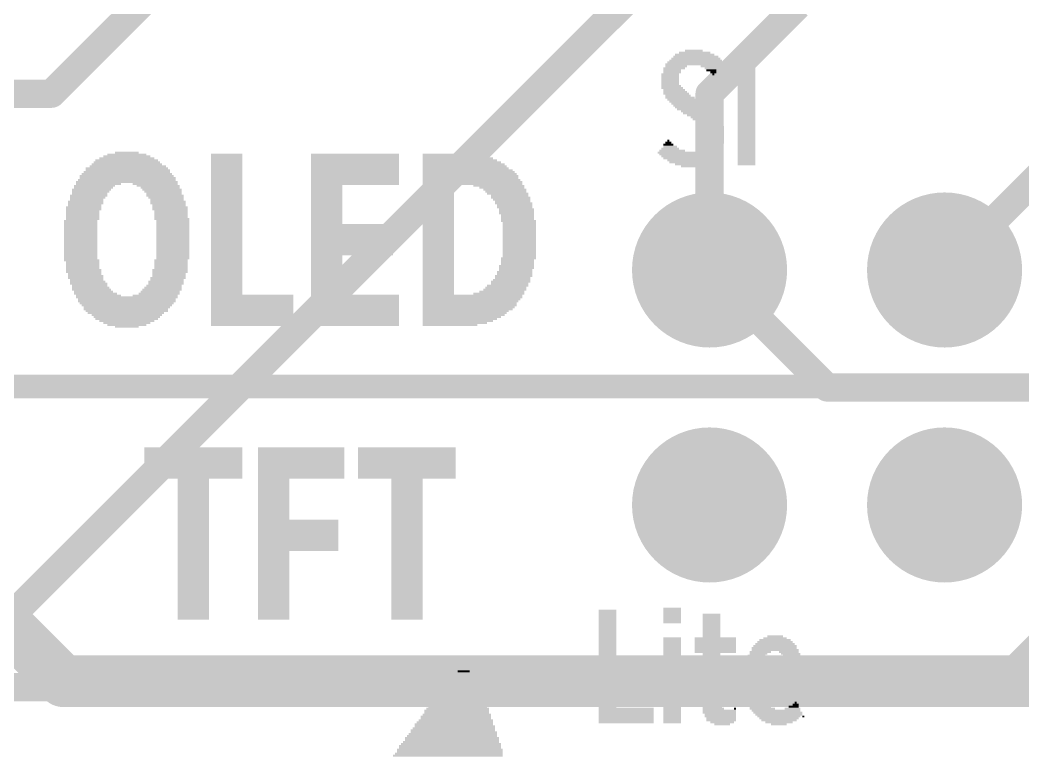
# Model space of a CAD drawing. Extents: x -7.8 to 70, y -5.3 to 37.7.
# Drawn here: x 29.38 to 40.22, y 8.73 to 16.67 of the extents above; entities that cross this region are included whole.
import ezdxf

# ---------------------------------------------------------------- set-up
doc = ezdxf.new("R2010")
doc.units = 0
for name, color, linetype in [('1', 12, 'CONTINUOUS'), ('16', 132, 'CONTINUOUS'), ('17', 110, 'CONTINUOUS'), ('21', 40, 'CONTINUOUS')]:
    doc.layers.add(name, color=color, linetype=linetype)

# ---------------------------------------------------------------- blocks, each defined once
blk = doc.blocks.new('ROUNDP')
at = {"const_width": 0.5}
blk.add_lwpolyline([(0, -0.25, 1), (0, 0.25, 1), (0, -0.25)], format="xyb", dxfattribs=at)
blk = doc.blocks.new('RECT')
blk.add_solid([(-0.5, -0.5), (0.5, -0.5), (-0.5, 0.5), (0.5, 0.5)])

msp = doc.modelspace()

# ---------------------------------------------------------------- linework, layer by layer
at = {"layer": '1', "const_width": 0.3048}
for points in [[(29.1465, 10.0965), (37.592, 18.542)], [(36.83, 15.875), (37.7825, 16.8275)], [(36.83, 13.97), (36.83, 15.875)], [(39.37, 13.97), (41.275, 15.875)], [(38.1, 12.7), (36.83, 13.97)], [(48.26, 12.7), (38.1, 12.7)], [(39.9415, 9.4615), (41.91, 11.43)], [(9.5885, 9.4615), (39.9415, 9.4615)]]:
    msp.add_lwpolyline(points, dxfattribs=at)
at = {"layer": '1', "const_width": 0.1524}
for points in [[(36.9062, 15.875, 1), (36.7538, 15.875)], [(36.7761, 15.9289, 1), (36.8839, 15.8211)], [(36.8839, 14.0239, 1), (36.7761, 13.9161)], [(39.3161, 14.0239, 1), (39.4239, 13.9161)], [(36.7538, 13.97, 1), (36.9062, 13.97)], [(38.1, 12.7762, 1), (38.1, 12.6238)], [(38.0461, 12.6461, 1), (38.1539, 12.7539)], [(39.8876, 9.5154, 1), (39.9954, 9.4076)], [(39.9415, 9.3853, 1), (39.9415, 9.5377)]]:
    msp.add_lwpolyline(points, format="xyb", dxfattribs=at)
at = {"layer": '16'}
for points, const_width in [([(29.718, 15.875), (35.052, 21.209)], 0.3048), ([(22.86, 15.875), (29.718, 15.875)], 0.3048), ([(27.94, 11.43), (29.845, 9.525)], 0.5588), ([(29.845, 9.525), (41.91, 9.525)], 0.5588)]:
    msp.add_lwpolyline(points, dxfattribs=dict(at, const_width=const_width))
for points, const_width in [([(29.6641, 15.9289, 1), (29.7719, 15.8211)], 0.1524), ([(29.718, 15.7988, 1), (29.718, 15.9512)], 0.1524), ([(29.845, 9.6647, 1), (29.845, 9.3853)], 0.2794), ([(29.7462, 9.4262, 1), (29.9438, 9.6238)], 0.2794)]:
    msp.add_lwpolyline(points, format="xyb", dxfattribs=dict(at, const_width=const_width))

# ---------------------------------------------------------------- block references
at = {"layer": '17', "xscale": 1.6764, "yscale": 1.6764, "rotation": 90}
for p in [(36.83, 13.97), (36.83, 13.97), (39.37, 13.97), (39.37, 13.97), (36.83, 11.43), (36.83, 11.43), (39.37, 11.43), (39.37, 11.43)]:
    msp.add_blockref('ROUNDP', p, dxfattribs=at)
at = {"layer": '21', "yscale": 0.0212}
for p, xscale in [((36.6804, 16.2553), 0.5292), ((36.6804, 16.2765), 0.4868), ((36.6698, 16.2977), 0.4233), ((36.6698, 16.3188), 0.3387), ((36.6592, 16.34), 0.1905), ((37.2307, 16.3188), 0.1905), ((37.2307, 16.2977), 0.1905), ((37.2307, 16.2765), 0.1905), ((37.2307, 16.2553), 0.1905), ((36.4475, 16.1495), 0.2328), ((36.6592, 16.1919), 0.6138), ((36.4687, 16.1707), 0.2328), ((36.6804, 16.213), 0.6138), ((36.6804, 16.2342), 0.5715), ((36.8391, 16.1707), 0.2117), ((36.8497, 16.1495), 0.1482), ((37.2307, 16.2342), 0.1905), ((37.2307, 16.213), 0.1905), ((37.2307, 16.1919), 0.1905), ((37.2307, 16.1707), 0.1905), ((37.2307, 16.1495), 0.1905), ((36.4052, 16.086), 0.1905), ((36.4052, 16.0649), 0.1905), ((36.4052, 16.0437), 0.1905), ((36.4264, 16.1284), 0.1905), ((36.4264, 16.1072), 0.1905), ((36.8497, 16.1284), 0.1058), ((36.8709, 16.1072), 0.0635), ((36.8709, 16.086), 0.0212), ((37.2307, 16.1284), 0.1905), ((37.2307, 16.1072), 0.1905), ((37.2307, 16.086), 0.1905), ((37.2307, 16.0649), 0.1905), ((37.2307, 16.0437), 0.1905), ((36.4052, 16.0225), 0.1905), ((36.4052, 16.0014), 0.1905), ((36.4052, 15.9802), 0.1905), ((36.4158, 15.959), 0.2117), ((36.4264, 15.9379), 0.2328), ((37.2307, 16.0225), 0.1905), ((37.2307, 16.0014), 0.1905), ((37.2307, 15.9802), 0.1905), ((37.2307, 15.959), 0.1905), ((37.2307, 15.9379), 0.1905), ((36.4475, 15.9167), 0.2328), ((36.4581, 15.8955), 0.254), ((36.4687, 15.8744), 0.2752), ((36.4899, 15.8532), 0.2752), ((36.511, 15.832), 0.3175), ((37.2307, 15.9167), 0.1905), ((37.2307, 15.8955), 0.1905), ((37.2307, 15.8744), 0.1905), ((37.2307, 15.8532), 0.1905), ((37.2307, 15.832), 0.1905), ((36.5428, 15.8109), 0.3387), ((36.564, 15.7897), 0.3387), ((36.5957, 15.7685), 0.3598), ((36.6169, 15.7474), 0.3598), ((36.6486, 15.7262), 0.381), ((37.2307, 15.8109), 0.1905), ((37.2307, 15.7897), 0.1905), ((37.2307, 15.7685), 0.1905), ((37.2307, 15.7474), 0.1905), ((37.2307, 15.7262), 0.1905), ((36.6698, 15.705), 0.381), ((36.7015, 15.6839), 0.3598), ((36.7227, 15.6627), 0.3598), ((36.7544, 15.6415), 0.3387), ((36.7756, 15.6204), 0.2963), ((36.7968, 15.5992), 0.2963), ((37.2307, 15.705), 0.1905), ((37.2307, 15.6839), 0.1905), ((37.2307, 15.6627), 0.1905), ((37.2307, 15.6415), 0.1905), ((37.2307, 15.6204), 0.1905), ((37.2307, 15.5992), 0.1905), ((36.8285, 15.578), 0.2752), ((36.8391, 15.5569), 0.254), ((36.8497, 15.5357), 0.2328), ((36.8709, 15.5145), 0.2328), ((36.8814, 15.4934), 0.2117), ((37.2307, 15.578), 0.1905), ((37.2307, 15.5569), 0.1905), ((37.2307, 15.5357), 0.1905), ((37.2307, 15.5145), 0.1905), ((37.2307, 15.4934), 0.1905), ((36.8814, 15.4722), 0.2117), ((36.892, 15.451), 0.1905), ((36.892, 15.4299), 0.1905), ((36.892, 15.4087), 0.1905), ((36.892, 15.3876), 0.1905), ((37.2307, 15.4722), 0.1905), ((37.2307, 15.451), 0.1905), ((37.2307, 15.4299), 0.1905), ((37.2307, 15.4087), 0.1905), ((37.2307, 15.3876), 0.1905), ((36.4052, 15.2817), 0.1905), ((36.384, 15.3241), 0.1058), ((36.4052, 15.3029), 0.1482), ((36.384, 15.3452), 0.0635), ((36.384, 15.3664), 0.0212), ((36.8497, 15.2817), 0.2328), ((36.8603, 15.3029), 0.2117), ((36.8814, 15.3452), 0.2117), ((36.8709, 15.3241), 0.1905), ((36.892, 15.3664), 0.1905), ((37.2307, 15.3664), 0.1905), ((37.2307, 15.3452), 0.1905), ((37.2307, 15.3241), 0.1905), ((37.2307, 15.3029), 0.1905), ((37.2307, 15.2817), 0.1905), ((30.5317, 15.1759), 0.5926), ((30.5317, 15.1971), 0.508), ((30.5317, 15.2182), 0.4233), ((30.5317, 15.2394), 0.254), ((31.6112, 15.2182), 0.3387), ((31.6112, 15.1971), 0.3387), ((31.6112, 15.1759), 0.3387), ((32.9975, 15.2182), 0.9525), ((32.9975, 15.1971), 0.9525), ((32.9975, 15.1759), 0.9525), ((34.1087, 15.1759), 0.762), ((34.0241, 15.2182), 0.5926), ((34.077, 15.1971), 0.6985), ((36.6063, 15.2394), 0.6773), ((36.4264, 15.2606), 0.2752), ((36.6063, 15.2182), 0.635), ((36.6063, 15.1971), 0.5926), ((36.6063, 15.1759), 0.5503), ((36.8179, 15.2606), 0.254), ((37.2307, 15.2606), 0.1905), ((37.2307, 15.2394), 0.1905), ((37.2307, 15.2182), 0.1905), ((37.2307, 15.1971), 0.1905), ((37.2307, 15.1759), 0.1905), ((30.5317, 15.0701), 0.889), ((30.5423, 15.0912), 0.8255), ((30.5317, 15.1124), 0.762), ((30.5317, 15.1336), 0.7196), ((30.5317, 15.1547), 0.6773), ((31.6112, 15.1547), 0.3387), ((31.6112, 15.1336), 0.3387), ((31.6112, 15.1124), 0.3387), ((31.6112, 15.0912), 0.3387), ((31.6112, 15.0701), 0.3387), ((32.9975, 15.1547), 0.9525), ((32.9975, 15.1336), 0.9525), ((32.9975, 15.1124), 0.9525), ((32.9975, 15.0912), 0.9525), ((32.9975, 15.0701), 0.9525), ((34.1722, 15.1124), 0.889), ((34.1299, 15.1547), 0.8043), ((34.1511, 15.1336), 0.8466), ((34.1828, 15.0912), 0.9101), ((34.1934, 15.0701), 0.9313), ((36.6169, 15.1547), 0.4868), ((36.6063, 15.1336), 0.4233), ((36.6169, 15.1124), 0.3175), ((36.6275, 15.0912), 0.2117), ((37.2307, 15.1547), 0.1905), ((37.2307, 15.1336), 0.1905), ((37.2307, 15.1124), 0.1905), ((30.5317, 14.9854), 1.016), ((30.5423, 14.9642), 1.0371), ((30.5317, 15.0066), 0.9736), ((30.5317, 15.0277), 0.9313), ((30.5423, 15.0489), 0.9101), ((31.6112, 15.0489), 0.3387), ((31.6112, 15.0277), 0.3387), ((31.6112, 15.0066), 0.3387), ((31.6112, 14.9854), 0.3387), ((31.6112, 14.9642), 0.3387), ((32.9975, 15.0489), 0.9525), ((32.9975, 15.0277), 0.9525), ((32.9975, 15.0066), 0.9525), ((32.9975, 14.9854), 0.9525), ((32.9975, 14.9642), 0.9525), ((34.2145, 15.0489), 0.9736), ((34.2251, 15.0277), 0.9948), ((34.2357, 15.0066), 1.016), ((34.2463, 14.9854), 1.0371), ((34.2463, 14.9642), 1.0371), ((30.1825, 14.8796), 0.4445), ((30.1719, 14.8584), 0.4233), ((30.5317, 14.9219), 1.1006), ((30.2248, 14.9007), 0.4868), ((30.5317, 14.9431), 1.0583), ((30.8386, 14.9007), 0.4868), ((30.8703, 14.8796), 0.4657), ((30.8915, 14.8584), 0.4233), ((31.6112, 14.9431), 0.3387), ((31.6112, 14.9219), 0.3387), ((31.6112, 14.9007), 0.3387), ((31.6112, 14.8796), 0.3387), ((31.6112, 14.8584), 0.3387), ((32.9975, 14.9431), 0.9525), ((32.9975, 14.9219), 0.9525), ((32.9975, 14.9007), 0.9525), ((32.6906, 14.8796), 0.3387), ((32.6906, 14.8584), 0.3387), ((34.2569, 14.9431), 1.0583), ((34.2675, 14.9219), 1.0795), ((34.2675, 14.9007), 1.0795), ((33.8971, 14.8796), 0.3387), ((33.8971, 14.8584), 0.3387), ((34.5532, 14.8796), 0.5503), ((34.5849, 14.8584), 0.4868), ((30.119, 14.7737), 0.4022), ((30.1084, 14.7526), 0.381), ((30.0978, 14.7314), 0.3598), ((30.1401, 14.8161), 0.4022), ((30.1295, 14.7949), 0.381), ((30.1507, 14.8372), 0.4233), ((30.9127, 14.8372), 0.4233), ((30.9233, 14.8161), 0.4022), ((30.9338, 14.7949), 0.381), ((30.9444, 14.7737), 0.4022), ((30.955, 14.7526), 0.381), ((30.9656, 14.7314), 0.3598), ((31.6112, 14.8372), 0.3387), ((31.6112, 14.8161), 0.3387), ((31.6112, 14.7949), 0.3387), ((31.6112, 14.7737), 0.3387), ((31.6112, 14.7526), 0.3387), ((31.6112, 14.7314), 0.3387), ((32.6906, 14.8372), 0.3387), ((32.6906, 14.8161), 0.3387), ((32.6906, 14.7949), 0.3387), ((32.6906, 14.7737), 0.3387), ((32.6906, 14.7526), 0.3387), ((32.6906, 14.7314), 0.3387), ((33.8971, 14.8372), 0.3387), ((33.8971, 14.8161), 0.3387), ((33.8971, 14.7949), 0.3387), ((33.8971, 14.7737), 0.3387), ((33.8971, 14.7526), 0.3387), ((33.8971, 14.7314), 0.3387), ((34.6167, 14.8372), 0.4657), ((34.6273, 14.8161), 0.4445), ((34.6484, 14.7949), 0.4445), ((34.6696, 14.7737), 0.4022), ((34.6802, 14.7526), 0.4233), ((34.6908, 14.7314), 0.4022), ((30.066, 14.6467), 0.381), ((30.066, 14.6256), 0.381), ((30.0872, 14.7102), 0.381), ((30.0872, 14.6891), 0.381), ((30.0766, 14.6679), 0.3598), ((30.9762, 14.7102), 0.381), ((30.9762, 14.6891), 0.381), ((30.9973, 14.6467), 0.381), ((30.9973, 14.6256), 0.381), ((30.9868, 14.6679), 0.3598), ((31.6112, 14.7102), 0.3387), ((31.6112, 14.6891), 0.3387), ((31.6112, 14.6679), 0.3387), ((31.6112, 14.6467), 0.3387), ((31.6112, 14.6256), 0.3387), ((32.6906, 14.7102), 0.3387), ((32.6906, 14.6891), 0.3387), ((32.6906, 14.6679), 0.3387), ((32.6906, 14.6467), 0.3387), ((32.6906, 14.6256), 0.3387), ((33.8971, 14.7102), 0.3387), ((33.8971, 14.6891), 0.3387), ((33.8971, 14.6679), 0.3387), ((33.8971, 14.6467), 0.3387), ((33.8971, 14.6256), 0.3387), ((34.7119, 14.6891), 0.4022), ((34.7014, 14.7102), 0.381), ((34.7225, 14.6679), 0.381), ((34.7225, 14.6467), 0.381), ((34.7437, 14.6256), 0.381), ((30.0555, 14.6044), 0.3598), ((30.0555, 14.5833), 0.3598), ((30.0555, 14.5621), 0.3598), ((30.0555, 14.5409), 0.3598), ((30.0555, 14.5198), 0.3598), ((31.0079, 14.6044), 0.3598), ((31.0079, 14.5833), 0.3598), ((31.0079, 14.5621), 0.3598), ((31.0079, 14.5409), 0.3598), ((31.0185, 14.5198), 0.381), ((31.6112, 14.6044), 0.3387), ((31.6112, 14.5833), 0.3387), ((31.6112, 14.5621), 0.3387), ((31.6112, 14.5409), 0.3387), ((31.6112, 14.5198), 0.3387), ((32.6906, 14.6044), 0.3387), ((32.6906, 14.5833), 0.3387), ((32.6906, 14.5621), 0.3387), ((32.6906, 14.5409), 0.3387), ((32.6906, 14.5198), 0.3387), ((33.8971, 14.6044), 0.3387), ((33.8971, 14.5833), 0.3387), ((33.8971, 14.5621), 0.3387), ((33.8971, 14.5409), 0.3387), ((33.8971, 14.5198), 0.3387), ((34.7437, 14.6044), 0.381), ((34.7437, 14.5833), 0.381), ((34.7543, 14.5621), 0.3598), ((34.7543, 14.5409), 0.3598), ((34.7543, 14.5198), 0.3598), ((30.0343, 14.4986), 0.3598), ((30.0343, 14.4774), 0.3598), ((30.0343, 14.4563), 0.3598), ((30.0343, 14.4351), 0.3598), ((30.0343, 14.4139), 0.3598), ((31.0291, 14.4986), 0.3598), ((31.0291, 14.4774), 0.3598), ((31.0291, 14.4563), 0.3598), ((31.0291, 14.4351), 0.3598), ((31.0291, 14.4139), 0.3598), ((31.6112, 14.4986), 0.3387), ((31.6112, 14.4774), 0.3387), ((31.6112, 14.4563), 0.3387), ((31.6112, 14.4351), 0.3387), ((31.6112, 14.4139), 0.3387), ((32.6906, 14.4986), 0.3387), ((32.6906, 14.4774), 0.3387), ((32.9658, 14.4563), 0.889), ((32.9658, 14.4351), 0.889), ((32.9658, 14.4139), 0.889), ((33.8971, 14.4986), 0.3387), ((33.8971, 14.4774), 0.3387), ((33.8971, 14.4563), 0.3387), ((33.8971, 14.4351), 0.3387), ((33.8971, 14.4139), 0.3387), ((34.7649, 14.4986), 0.381), ((34.7754, 14.4774), 0.3598), ((34.7754, 14.4563), 0.3598), ((34.7754, 14.4351), 0.3598), ((34.7754, 14.4139), 0.3598), ((30.0343, 14.3928), 0.3598), ((30.0343, 14.3716), 0.3598), ((30.0343, 14.3504), 0.3598), ((30.0343, 14.3293), 0.3598), ((30.0343, 14.3081), 0.3598), ((31.0291, 14.3928), 0.3598), ((31.0291, 14.3716), 0.3598), ((31.0291, 14.3504), 0.3598), ((31.0291, 14.3293), 0.3598), ((31.0291, 14.3081), 0.3598), ((31.6112, 14.3928), 0.3387), ((31.6112, 14.3716), 0.3387), ((31.6112, 14.3504), 0.3387), ((31.6112, 14.3293), 0.3387), ((31.6112, 14.3081), 0.3387), ((32.9658, 14.3928), 0.889), ((32.9658, 14.3716), 0.889), ((32.9658, 14.3504), 0.889), ((32.9658, 14.3293), 0.889), ((32.9658, 14.3081), 0.889), ((33.8971, 14.3928), 0.3387), ((33.8971, 14.3716), 0.3387), ((33.8971, 14.3504), 0.3387), ((33.8971, 14.3293), 0.3387), ((33.8971, 14.3081), 0.3387), ((34.7754, 14.3928), 0.3598), ((34.7754, 14.3716), 0.3598), ((34.7754, 14.3504), 0.3598), ((34.7754, 14.3293), 0.3598), ((34.7754, 14.3081), 0.3598), ((30.0343, 14.2869), 0.3598), ((30.0343, 14.2658), 0.3598), ((30.0343, 14.2446), 0.3598), ((30.0343, 14.2234), 0.3598), ((30.0343, 14.2023), 0.3598), ((31.0291, 14.2869), 0.3598), ((31.0291, 14.2658), 0.3598), ((31.0291, 14.2446), 0.3598), ((31.0291, 14.2234), 0.3598), ((31.0291, 14.2023), 0.3598), ((31.6112, 14.2869), 0.3387), ((31.6112, 14.2658), 0.3387), ((31.6112, 14.2446), 0.3387), ((31.6112, 14.2234), 0.3387), ((31.6112, 14.2023), 0.3387), ((32.9658, 14.2869), 0.889), ((32.9658, 14.2658), 0.889), ((32.9658, 14.2446), 0.889), ((32.9658, 14.2234), 0.889), ((32.9658, 14.2023), 0.889), ((33.8971, 14.2869), 0.3387), ((33.8971, 14.2658), 0.3387), ((33.8971, 14.2446), 0.3387), ((33.8971, 14.2234), 0.3387), ((33.8971, 14.2023), 0.3387), ((34.7754, 14.2869), 0.3598), ((34.7754, 14.2658), 0.3598), ((34.7754, 14.2446), 0.3598), ((34.7754, 14.2234), 0.3598), ((34.7754, 14.2023), 0.3598), ((30.0343, 14.1811), 0.3598), ((30.0343, 14.1599), 0.3598), ((30.0343, 14.1388), 0.3598), ((30.0343, 14.1176), 0.3598), ((30.0343, 14.0964), 0.3598), ((31.0291, 14.1811), 0.3598), ((31.0291, 14.1599), 0.3598), ((31.0291, 14.1388), 0.3598), ((31.0291, 14.1176), 0.3598), ((31.0291, 14.0964), 0.3598), ((31.6112, 14.1811), 0.3387), ((31.6112, 14.1599), 0.3387), ((31.6112, 14.1388), 0.3387), ((31.6112, 14.1176), 0.3387), ((31.6112, 14.0964), 0.3387), ((32.9658, 14.1811), 0.889), ((32.9658, 14.1599), 0.889), ((32.9658, 14.1388), 0.889), ((32.6906, 14.1176), 0.3387), ((32.6906, 14.0964), 0.3387), ((33.8971, 14.1811), 0.3387), ((33.8971, 14.1599), 0.3387), ((33.8971, 14.1388), 0.3387), ((33.8971, 14.1176), 0.3387), ((33.8971, 14.0964), 0.3387), ((34.7649, 14.0964), 0.381), ((34.7754, 14.1811), 0.3598), ((34.7754, 14.1599), 0.3598), ((34.7754, 14.1388), 0.3598), ((34.7754, 14.1176), 0.3598), ((30.0449, 14.0753), 0.381), ((30.0555, 14.0541), 0.3598), ((30.0555, 14.0329), 0.3598), ((30.0555, 14.0118), 0.3598), ((30.0555, 13.9906), 0.3598), ((31.0079, 14.0753), 0.3598), ((31.0079, 14.0541), 0.3598), ((31.0079, 14.0329), 0.3598), ((31.0079, 14.0118), 0.3598), ((31.0079, 13.9906), 0.3598), ((31.6112, 14.0753), 0.3387), ((31.6112, 14.0541), 0.3387), ((31.6112, 14.0329), 0.3387), ((31.6112, 14.0118), 0.3387), ((31.6112, 13.9906), 0.3387), ((32.6906, 14.0753), 0.3387), ((32.6906, 14.0541), 0.3387), ((32.6906, 14.0329), 0.3387), ((32.6906, 14.0118), 0.3387), ((32.6906, 13.9906), 0.3387), ((33.8971, 14.0753), 0.3387), ((33.8971, 14.0541), 0.3387), ((33.8971, 14.0329), 0.3387), ((33.8971, 14.0118), 0.3387), ((33.8971, 13.9906), 0.3387), ((34.7437, 14.0118), 0.381), ((34.7437, 13.9906), 0.381), ((34.7543, 14.0753), 0.3598), ((34.7543, 14.0541), 0.3598), ((34.7543, 14.0329), 0.3598), ((30.066, 13.9694), 0.381), ((30.066, 13.9483), 0.381), ((30.0766, 13.9271), 0.3598), ((30.0872, 13.9059), 0.381), ((30.0872, 13.8848), 0.381), ((30.0978, 13.8636), 0.3598), ((30.9762, 13.8848), 0.381), ((30.9656, 13.8636), 0.3598), ((30.9973, 13.9694), 0.381), ((30.9973, 13.9483), 0.381), ((30.9868, 13.9271), 0.3598), ((30.9868, 13.9059), 0.3598), ((31.6112, 13.9694), 0.3387), ((31.6112, 13.9483), 0.3387), ((31.6112, 13.9271), 0.3387), ((31.6112, 13.9059), 0.3387), ((31.6112, 13.8848), 0.3387), ((31.6112, 13.8636), 0.3387), ((32.6906, 13.9694), 0.3387), ((32.6906, 13.9483), 0.3387), ((32.6906, 13.9271), 0.3387), ((32.6906, 13.9059), 0.3387), ((32.6906, 13.8848), 0.3387), ((32.6906, 13.8636), 0.3387), ((33.8971, 13.9694), 0.3387), ((33.8971, 13.9483), 0.3387), ((33.8971, 13.9271), 0.3387), ((33.8971, 13.9059), 0.3387), ((33.8971, 13.8848), 0.3387), ((33.8971, 13.8636), 0.3387), ((34.6908, 13.8636), 0.4022), ((34.7119, 13.9059), 0.4022), ((34.7014, 13.8848), 0.381), ((34.7225, 13.9483), 0.381), ((34.7225, 13.9271), 0.381), ((34.7331, 13.9694), 0.3598), ((30.1084, 13.8424), 0.381), ((30.119, 13.8213), 0.4022), ((30.1295, 13.8001), 0.381), ((30.1401, 13.7789), 0.4022), ((30.1507, 13.7578), 0.4233), ((30.9127, 13.7578), 0.4233), ((30.9233, 13.7789), 0.4022), ((30.9338, 13.8001), 0.381), ((30.955, 13.8424), 0.381), ((30.955, 13.8213), 0.381), ((31.6112, 13.8424), 0.3387), ((31.6112, 13.8213), 0.3387), ((31.6112, 13.8001), 0.3387), ((31.6112, 13.7789), 0.3387), ((31.6112, 13.7578), 0.3387), ((32.6906, 13.8424), 0.3387), ((32.6906, 13.8213), 0.3387), ((32.6906, 13.8001), 0.3387), ((32.6906, 13.7789), 0.3387), ((32.6906, 13.7578), 0.3387), ((33.8971, 13.8424), 0.3387), ((33.8971, 13.8213), 0.3387), ((33.8971, 13.8001), 0.3387), ((33.8971, 13.7789), 0.3387), ((33.8971, 13.7578), 0.3387), ((34.6167, 13.7578), 0.4657), ((34.6273, 13.7789), 0.4445), ((34.6484, 13.8001), 0.4445), ((34.6696, 13.8213), 0.4022), ((34.6802, 13.8424), 0.4233), ((30.193, 13.7155), 0.4657), ((30.1719, 13.7366), 0.4233), ((30.2248, 13.6943), 0.4868), ((30.5317, 13.6731), 1.1006), ((30.5317, 13.652), 1.0583), ((30.8386, 13.6943), 0.4868), ((30.8809, 13.7155), 0.4445), ((30.8915, 13.7366), 0.4233), ((31.6112, 13.7366), 0.3387), ((31.6112, 13.7155), 0.3387), ((31.8863, 13.6943), 0.889), ((31.8863, 13.6731), 0.889), ((31.8863, 13.652), 0.889), ((32.6906, 13.7366), 0.3387), ((32.6906, 13.7155), 0.3387), ((32.9975, 13.6943), 0.9525), ((32.9975, 13.6731), 0.9525), ((32.9975, 13.652), 0.9525), ((33.8971, 13.7366), 0.3387), ((33.8971, 13.7155), 0.3387), ((34.2675, 13.6943), 1.0795), ((34.2675, 13.6731), 1.0795), ((34.2569, 13.652), 1.0583), ((34.5532, 13.7155), 0.5503), ((34.5849, 13.7366), 0.4868), ((30.5317, 13.6308), 1.0583), ((30.5317, 13.6096), 1.016), ((30.5317, 13.5885), 0.9736), ((30.5317, 13.5673), 0.9313), ((30.5211, 13.5461), 0.9101), ((31.8863, 13.6308), 0.889), ((31.8863, 13.6096), 0.889), ((31.8863, 13.5885), 0.889), ((31.8863, 13.5673), 0.889), ((31.8863, 13.5461), 0.889), ((32.9975, 13.6308), 0.9525), ((32.9975, 13.6096), 0.9525), ((32.9975, 13.5885), 0.9525), ((32.9975, 13.5673), 0.9525), ((32.9975, 13.5461), 0.9525), ((34.2357, 13.6096), 1.016), ((34.2357, 13.5885), 1.016), ((34.2251, 13.5673), 0.9948), ((34.2145, 13.5461), 0.9736), ((34.2463, 13.6308), 1.0371), ((30.5317, 13.525), 0.889), ((30.5211, 13.5038), 0.8255), ((30.5317, 13.4826), 0.762), ((30.5317, 13.4615), 0.7196), ((30.5317, 13.4403), 0.6773), ((31.8863, 13.525), 0.889), ((31.8863, 13.5038), 0.889), ((31.8863, 13.4826), 0.889), ((31.8863, 13.4615), 0.889), ((31.8863, 13.4403), 0.889), ((32.9975, 13.525), 0.9525), ((32.9975, 13.5038), 0.9525), ((32.9975, 13.4826), 0.9525), ((32.9975, 13.4615), 0.9525), ((32.9975, 13.4403), 0.9525), ((34.1722, 13.4826), 0.889), ((34.1934, 13.525), 0.9313), ((34.1828, 13.5038), 0.9101), ((34.1511, 13.4615), 0.8466), ((34.1299, 13.4403), 0.8043), ((30.5317, 13.4191), 0.5926), ((30.5317, 13.398), 0.508), ((30.5317, 13.3768), 0.4233), ((30.5317, 13.3556), 0.254), ((31.8863, 13.4191), 0.889), ((31.8863, 13.398), 0.889), ((31.8863, 13.3768), 0.889), ((32.9975, 13.4191), 0.9525), ((32.9975, 13.398), 0.9525), ((32.9975, 13.3768), 0.9525), ((34.1087, 13.4191), 0.762), ((34.077, 13.398), 0.6985), ((34.0241, 13.3768), 0.5926), ((32.4049, 12.8265), 38.9239), ((32.4049, 12.8053), 38.9239), ((32.4049, 12.7842), 38.9239), ((32.4049, 12.763), 38.9239), ((32.4049, 12.7418), 38.9239), ((32.4049, 12.7207), 38.9239), ((32.4049, 12.6995), 38.9239), ((32.4049, 12.6783), 38.9239), ((32.4049, 12.6572), 38.9239), ((32.4049, 12.636), 38.9239), ((32.4049, 12.6148), 38.9239), ((32.4049, 12.5937), 38.9239), ((31.2513, 12.0434), 1.0583), ((31.2513, 12.0222), 1.0583), ((32.4155, 12.0434), 0.9313), ((32.4155, 12.0222), 0.9313), ((33.5584, 12.0434), 1.0583), ((33.5584, 12.0222), 1.0583), ((31.2513, 12.001), 1.0583), ((31.2513, 11.9799), 1.0583), ((31.2513, 11.9587), 1.0583), ((31.2513, 11.9375), 1.0583), ((31.2513, 11.9164), 1.0583), ((32.4155, 12.001), 0.9313), ((32.4155, 11.9799), 0.9313), ((32.4155, 11.9587), 0.9313), ((32.4155, 11.9375), 0.9313), ((32.4155, 11.9164), 0.9313), ((33.5584, 12.001), 1.0583), ((33.5584, 11.9799), 1.0583), ((33.5584, 11.9587), 1.0583), ((33.5584, 11.9375), 1.0583), ((33.5584, 11.9164), 1.0583), ((31.2513, 11.8952), 1.0583), ((31.2513, 11.874), 1.0583), ((31.2513, 11.8529), 1.0583), ((31.2513, 11.8317), 1.0583), ((31.2513, 11.8105), 1.0583), ((32.4155, 11.8952), 0.9313), ((32.4155, 11.874), 0.9313), ((32.4155, 11.8529), 0.9313), ((32.4155, 11.8317), 0.9313), ((32.4155, 11.8105), 0.9313), ((33.5584, 11.8952), 1.0583), ((33.5584, 11.874), 1.0583), ((33.5584, 11.8529), 1.0583), ((33.5584, 11.8317), 1.0583), ((33.5584, 11.8105), 1.0583), ((31.2513, 11.7894), 1.0583), ((31.2513, 11.7682), 1.0583), ((31.2513, 11.747), 1.0583), ((31.2513, 11.7259), 1.0583), ((31.2513, 11.7047), 0.3387), ((32.1191, 11.7047), 0.3387), ((32.4155, 11.7894), 0.9313), ((32.4155, 11.7682), 0.9313), ((32.4155, 11.747), 0.9313), ((32.4155, 11.7259), 0.9313), ((33.5584, 11.7894), 1.0583), ((33.5584, 11.7682), 1.0583), ((33.5584, 11.747), 1.0583), ((33.5584, 11.7259), 1.0583), ((33.5584, 11.7047), 0.3387), ((31.2513, 11.6835), 0.3387), ((31.2513, 11.6624), 0.3387), ((31.2513, 11.6412), 0.3387), ((31.2513, 11.62), 0.3387), ((31.2513, 11.5989), 0.3387), ((32.1191, 11.6835), 0.3387), ((32.1191, 11.6624), 0.3387), ((32.1191, 11.6412), 0.3387), ((32.1191, 11.62), 0.3387), ((32.1191, 11.5989), 0.3387), ((33.5584, 11.6835), 0.3387), ((33.5584, 11.6624), 0.3387), ((33.5584, 11.6412), 0.3387), ((33.5584, 11.62), 0.3387), ((33.5584, 11.5989), 0.3387), ((31.2513, 11.5777), 0.3387), ((31.2513, 11.5565), 0.3387), ((31.2513, 11.5354), 0.3387), ((31.2513, 11.5142), 0.3387), ((31.2513, 11.493), 0.3387), ((32.1191, 11.5777), 0.3387), ((32.1191, 11.5565), 0.3387), ((32.1191, 11.5354), 0.3387), ((32.1191, 11.5142), 0.3387), ((32.1191, 11.493), 0.3387), ((33.5584, 11.5777), 0.3387), ((33.5584, 11.5565), 0.3387), ((33.5584, 11.5354), 0.3387), ((33.5584, 11.5142), 0.3387), ((33.5584, 11.493), 0.3387), ((31.2513, 11.4719), 0.3387), ((31.2513, 11.4507), 0.3387), ((31.2513, 11.4295), 0.3387), ((31.2513, 11.4084), 0.3387), ((31.2513, 11.3872), 0.3387), ((32.1191, 11.4719), 0.3387), ((32.1191, 11.4507), 0.3387), ((32.1191, 11.4295), 0.3387), ((32.1191, 11.4084), 0.3387), ((32.1191, 11.3872), 0.3387), ((33.5584, 11.4719), 0.3387), ((33.5584, 11.4507), 0.3387), ((33.5584, 11.4295), 0.3387), ((33.5584, 11.4084), 0.3387), ((33.5584, 11.3872), 0.3387), ((31.2513, 11.366), 0.3387), ((31.2513, 11.3449), 0.3387), ((31.2513, 11.3237), 0.3387), ((31.2513, 11.3025), 0.3387), ((31.2513, 11.2814), 0.3387), ((32.1191, 11.366), 0.3387), ((32.1191, 11.3449), 0.3387), ((32.1191, 11.3237), 0.3387), ((32.1191, 11.3025), 0.3387), ((32.1191, 11.2814), 0.3387), ((33.5584, 11.366), 0.3387), ((33.5584, 11.3449), 0.3387), ((33.5584, 11.3237), 0.3387), ((33.5584, 11.3025), 0.3387), ((33.5584, 11.2814), 0.3387), ((31.2513, 11.2602), 0.3387), ((31.2513, 11.2391), 0.3387), ((31.2513, 11.2179), 0.3387), ((31.2513, 11.1967), 0.3387), ((31.2513, 11.1756), 0.3387), ((31.2513, 11.1544), 0.3387), ((32.3837, 11.2602), 0.8678), ((32.3837, 11.2391), 0.8678), ((32.3837, 11.2179), 0.8678), ((32.3837, 11.1967), 0.8678), ((32.3837, 11.1756), 0.8678), ((32.3837, 11.1544), 0.8678), ((33.5584, 11.2602), 0.3387), ((33.5584, 11.2391), 0.3387), ((33.5584, 11.2179), 0.3387), ((33.5584, 11.1967), 0.3387), ((33.5584, 11.1756), 0.3387), ((33.5584, 11.1544), 0.3387), ((31.2513, 11.1332), 0.3387), ((31.2513, 11.1121), 0.3387), ((31.2513, 11.0909), 0.3387), ((31.2513, 11.0697), 0.3387), ((31.2513, 11.0486), 0.3387), ((32.3837, 11.1332), 0.8678), ((32.3837, 11.1121), 0.8678), ((32.3837, 11.0909), 0.8678), ((32.3837, 11.0697), 0.8678), ((32.3837, 11.0486), 0.8678), ((33.5584, 11.1332), 0.3387), ((33.5584, 11.1121), 0.3387), ((33.5584, 11.0909), 0.3387), ((33.5584, 11.0697), 0.3387), ((33.5584, 11.0486), 0.3387), ((31.2513, 11.0274), 0.3387), ((31.2513, 11.0062), 0.3387), ((31.2513, 10.9851), 0.3387), ((31.2513, 10.9639), 0.3387), ((31.2513, 10.9427), 0.3387), ((32.3837, 11.0274), 0.8678), ((32.3837, 11.0062), 0.8678), ((32.3837, 10.9851), 0.8678), ((32.3837, 10.9639), 0.8678), ((32.3837, 10.9427), 0.8678), ((33.5584, 11.0274), 0.3387), ((33.5584, 11.0062), 0.3387), ((33.5584, 10.9851), 0.3387), ((33.5584, 10.9639), 0.3387), ((33.5584, 10.9427), 0.3387), ((31.2513, 10.9216), 0.3387), ((31.2513, 10.9004), 0.3387), ((31.2513, 10.8792), 0.3387), ((31.2513, 10.8581), 0.3387), ((31.2513, 10.8369), 0.3387), ((32.1191, 10.9216), 0.3387), ((32.1191, 10.9004), 0.3387), ((32.1191, 10.8792), 0.3387), ((32.1191, 10.8581), 0.3387), ((32.1191, 10.8369), 0.3387), ((33.5584, 10.9216), 0.3387), ((33.5584, 10.9004), 0.3387), ((33.5584, 10.8792), 0.3387), ((33.5584, 10.8581), 0.3387), ((33.5584, 10.8369), 0.3387), ((31.2513, 10.8157), 0.3387), ((31.2513, 10.7946), 0.3387), ((31.2513, 10.7734), 0.3387), ((31.2513, 10.7522), 0.3387), ((31.2513, 10.7311), 0.3387), ((32.1191, 10.8157), 0.3387), ((32.1191, 10.7946), 0.3387), ((32.1191, 10.7734), 0.3387), ((32.1191, 10.7522), 0.3387), ((32.1191, 10.7311), 0.3387), ((33.5584, 10.8157), 0.3387), ((33.5584, 10.7946), 0.3387), ((33.5584, 10.7734), 0.3387), ((33.5584, 10.7522), 0.3387), ((33.5584, 10.7311), 0.3387), ((31.2513, 10.7099), 0.3387), ((31.2513, 10.6887), 0.3387), ((31.2513, 10.6676), 0.3387), ((31.2513, 10.6464), 0.3387), ((31.2513, 10.6252), 0.3387), ((32.1191, 10.7099), 0.3387), ((32.1191, 10.6887), 0.3387), ((32.1191, 10.6676), 0.3387), ((32.1191, 10.6464), 0.3387), ((32.1191, 10.6252), 0.3387), ((33.5584, 10.7099), 0.3387), ((33.5584, 10.6887), 0.3387), ((33.5584, 10.6676), 0.3387), ((33.5584, 10.6464), 0.3387), ((33.5584, 10.6252), 0.3387), ((31.2513, 10.6041), 0.3387), ((31.2513, 10.5829), 0.3387), ((31.2513, 10.5617), 0.3387), ((31.2513, 10.5406), 0.3387), ((31.2513, 10.5194), 0.3387), ((32.1191, 10.6041), 0.3387), ((32.1191, 10.5829), 0.3387), ((32.1191, 10.5617), 0.3387), ((32.1191, 10.5406), 0.3387), ((32.1191, 10.5194), 0.3387), ((33.5584, 10.6041), 0.3387), ((33.5584, 10.5829), 0.3387), ((33.5584, 10.5617), 0.3387), ((33.5584, 10.5406), 0.3387), ((33.5584, 10.5194), 0.3387), ((31.2513, 10.4982), 0.3387), ((31.2513, 10.4771), 0.3387), ((31.2513, 10.4559), 0.3387), ((31.2513, 10.4347), 0.3387), ((31.2513, 10.4136), 0.3387), ((32.1191, 10.4982), 0.3387), ((32.1191, 10.4771), 0.3387), ((32.1191, 10.4559), 0.3387), ((32.1191, 10.4347), 0.3387), ((32.1191, 10.4136), 0.3387), ((33.5584, 10.4982), 0.3387), ((33.5584, 10.4771), 0.3387), ((33.5584, 10.4559), 0.3387), ((33.5584, 10.4347), 0.3387), ((33.5584, 10.4136), 0.3387), ((31.2513, 10.3924), 0.3387), ((31.2513, 10.3712), 0.3387), ((31.2513, 10.3501), 0.3387), ((31.2513, 10.3289), 0.3387), ((31.2513, 10.3078), 0.3387), ((31.2513, 10.2866), 0.3387), ((32.1191, 10.3924), 0.3387), ((32.1191, 10.3712), 0.3387), ((32.1191, 10.3501), 0.3387), ((32.1191, 10.3289), 0.3387), ((32.1191, 10.3078), 0.3387), ((32.1191, 10.2866), 0.3387), ((33.5584, 10.3924), 0.3387), ((33.5584, 10.3712), 0.3387), ((33.5584, 10.3501), 0.3387), ((33.5584, 10.3289), 0.3387), ((33.5584, 10.3078), 0.3387), ((33.5584, 10.2866), 0.3387), ((35.7279, 10.2866), 0.1905), ((36.4264, 10.3078), 0.1905), ((36.4264, 10.2866), 0.1905), ((31.2513, 10.2654), 0.3387), ((31.2513, 10.2443), 0.3387), ((31.2513, 10.2231), 0.3387), ((31.2513, 10.2019), 0.3387), ((32.1191, 10.2654), 0.3387), ((32.1191, 10.2443), 0.3387), ((32.1191, 10.2231), 0.3387), ((32.1191, 10.2019), 0.3387), ((33.5584, 10.2654), 0.3387), ((33.5584, 10.2443), 0.3387), ((33.5584, 10.2231), 0.3387), ((33.5584, 10.2019), 0.3387), ((35.7279, 10.2654), 0.1905), ((35.7279, 10.2443), 0.1905), ((35.7279, 10.2231), 0.1905), ((35.7279, 10.2019), 0.1905), ((35.7279, 10.1808), 0.1905), ((36.4264, 10.2654), 0.1905), ((36.4264, 10.2443), 0.1905), ((36.4264, 10.2231), 0.1905), ((36.4264, 10.2019), 0.1905), ((36.4264, 10.1808), 0.1905), ((36.8497, 10.2443), 0.1905), ((36.8497, 10.2231), 0.1905), ((36.8497, 10.2019), 0.1905), ((36.8497, 10.1808), 0.1905), ((35.7279, 10.1596), 0.1905), ((35.7279, 10.1384), 0.1905), ((35.7279, 10.1173), 0.1905), ((35.7279, 10.0961), 0.1905), ((35.7279, 10.0749), 0.1905), ((36.4264, 10.1596), 0.1905), ((36.8497, 10.1596), 0.1905), ((36.8497, 10.1384), 0.1905), ((36.8497, 10.1173), 0.1905), ((36.8497, 10.0961), 0.1905), ((36.8497, 10.0749), 0.1905), ((35.7279, 10.0538), 0.1905), ((35.7279, 10.0326), 0.1905), ((35.7279, 10.0114), 0.1905), ((35.7279, 9.9903), 0.1905), ((35.7279, 9.9691), 0.1905), ((36.4264, 9.9903), 0.1905), ((36.4264, 9.9691), 0.1905), ((36.892, 9.9903), 0.4445), ((36.892, 9.9691), 0.4445), ((36.8497, 10.0538), 0.1905), ((36.8497, 10.0326), 0.1905), ((36.8497, 10.0114), 0.1905), ((37.5376, 9.9691), 0.3387), ((37.5376, 9.9903), 0.254), ((37.5376, 10.0114), 0.1693), ((35.7279, 9.9479), 0.1905), ((35.7279, 9.9268), 0.1905), ((35.7279, 9.9056), 0.1905), ((35.7279, 9.8844), 0.1905), ((35.7279, 9.8633), 0.1905), ((36.4264, 9.9479), 0.1905), ((36.4264, 9.9268), 0.1905), ((36.4264, 9.9056), 0.1905), ((36.4264, 9.8844), 0.1905), ((36.4264, 9.8633), 0.1905), ((36.892, 9.9479), 0.4445), ((36.892, 9.9268), 0.4445), ((36.892, 9.9056), 0.4445), ((36.892, 9.8844), 0.4445), ((36.892, 9.8633), 0.4445), ((37.527, 9.8844), 0.4868), ((37.5376, 9.8633), 0.508), ((37.5376, 9.9056), 0.4656), ((37.5376, 9.9268), 0.4233), ((37.5376, 9.9479), 0.381), ((35.7279, 9.8421), 0.1905), ((35.7279, 9.8209), 0.1905), ((35.7279, 9.7998), 0.1905), ((35.7279, 9.7786), 0.1905), ((35.7279, 9.7574), 0.1905), ((36.4264, 9.8421), 0.1905), ((36.4264, 9.8209), 0.1905), ((36.4264, 9.7998), 0.1905), ((36.4264, 9.7786), 0.1905), ((36.4264, 9.7574), 0.1905), ((36.892, 9.8421), 0.4445), ((36.8497, 9.8209), 0.1905), ((36.8497, 9.7998), 0.1905), ((36.8497, 9.7786), 0.1905), ((36.8497, 9.7574), 0.1905), ((37.3153, 9.7574), 0.1905), ((37.3365, 9.7998), 0.1905), ((37.3365, 9.7786), 0.1905), ((37.3788, 9.8421), 0.2328), ((37.3577, 9.8209), 0.1905), ((37.6857, 9.8421), 0.2117), ((37.7069, 9.8209), 0.2117), ((37.7175, 9.7998), 0.1905), ((37.7281, 9.7786), 0.2117), ((37.7387, 9.7574), 0.1905), ((35.7279, 9.7363), 0.1905), ((35.7279, 9.7151), 0.1905), ((35.7279, 9.6939), 0.1905), ((35.7279, 9.6728), 0.1905), ((35.7279, 9.6516), 0.1905), ((36.4264, 9.7363), 0.1905), ((36.4264, 9.7151), 0.1905), ((36.4264, 9.6939), 0.1905), ((36.4264, 9.6728), 0.1905), ((36.4264, 9.6516), 0.1905), ((36.8497, 9.7363), 0.1905), ((36.8497, 9.7151), 0.1905), ((36.8497, 9.6939), 0.1905), ((36.8497, 9.6728), 0.1905), ((36.8497, 9.6516), 0.1905), ((37.2942, 9.6728), 0.1905), ((37.2942, 9.6516), 0.1905), ((37.3153, 9.7363), 0.1905), ((37.3153, 9.7151), 0.1905), ((37.3153, 9.6939), 0.1905), ((37.7387, 9.7363), 0.1905), ((37.7387, 9.7151), 0.1905), ((37.7598, 9.6939), 0.1905), ((37.7598, 9.6728), 0.1905), ((37.7598, 9.6516), 0.1905), ((34.1722, 9.5458), 0.3387), ((34.1722, 9.567), 0.2963), ((34.1722, 9.5881), 0.254), ((34.1722, 9.6093), 0.2117), ((34.1722, 9.6304), 0.127), ((35.7279, 9.6304), 0.1905), ((35.7279, 9.6093), 0.1905), ((35.7279, 9.5881), 0.1905), ((35.7279, 9.567), 0.1905), ((35.7279, 9.5458), 0.1905), ((36.4264, 9.6304), 0.1905), ((36.4264, 9.6093), 0.1905), ((36.4264, 9.5881), 0.1905), ((36.4264, 9.567), 0.1905), ((36.4264, 9.5458), 0.1905), ((36.8497, 9.6304), 0.1905), ((36.8497, 9.6093), 0.1905), ((36.8497, 9.5881), 0.1905), ((36.8497, 9.567), 0.1905), ((36.8497, 9.5458), 0.1905), ((37.2942, 9.6304), 0.1905), ((37.2942, 9.6093), 0.1905), ((37.527, 9.5881), 0.6561), ((37.527, 9.567), 0.6561), ((37.527, 9.5458), 0.6561), ((37.7598, 9.6304), 0.1905), ((37.7598, 9.6093), 0.1905), ((34.1511, 9.44), 0.4656), ((34.1511, 9.4611), 0.4233), ((34.1616, 9.4823), 0.4022), ((34.1616, 9.5246), 0.3598), ((34.1722, 9.5035), 0.381), ((35.7279, 9.5246), 0.1905), ((35.7279, 9.5035), 0.1905), ((35.7279, 9.4823), 0.1905), ((35.7279, 9.4611), 0.1905), ((35.7279, 9.44), 0.1905), ((36.4264, 9.5246), 0.1905), ((36.4264, 9.5035), 0.1905), ((36.4264, 9.4823), 0.1905), ((36.4264, 9.4611), 0.1905), ((36.4264, 9.44), 0.1905), ((36.8497, 9.5246), 0.1905), ((36.8497, 9.5035), 0.1905), ((36.8497, 9.4823), 0.1905), ((36.8497, 9.4611), 0.1905), ((36.8497, 9.44), 0.1905), ((37.2942, 9.4611), 0.1905), ((37.2942, 9.44), 0.1905), ((37.527, 9.5246), 0.6561), ((37.527, 9.5035), 0.6561), ((37.527, 9.4823), 0.6561), ((34.1193, 9.313), 0.5715), ((34.1299, 9.3553), 0.5503), ((34.1299, 9.3341), 0.5503), ((34.1405, 9.3765), 0.5291), ((34.1405, 9.3976), 0.4868), ((34.1511, 9.4188), 0.4656), ((35.7279, 9.4188), 0.1905), ((35.7279, 9.3976), 0.1905), ((35.7279, 9.3765), 0.1905), ((35.7279, 9.3553), 0.1905), ((35.7279, 9.3341), 0.1905), ((35.7279, 9.313), 0.1905), ((36.4264, 9.4188), 0.1905), ((36.4264, 9.3976), 0.1905), ((36.4264, 9.3765), 0.1905), ((36.4264, 9.3553), 0.1905), ((36.4264, 9.3341), 0.1905), ((36.4264, 9.313), 0.1905), ((36.8497, 9.4188), 0.1905), ((36.8497, 9.3976), 0.1905), ((36.8497, 9.3765), 0.1905), ((36.8497, 9.3553), 0.1905), ((36.8497, 9.3341), 0.1905), ((36.8497, 9.313), 0.1905), ((37.2942, 9.4188), 0.1905), ((37.3048, 9.3976), 0.2117), ((37.3153, 9.3765), 0.1905), ((37.3153, 9.3553), 0.1905), ((37.3259, 9.3341), 0.2117), ((37.3365, 9.313), 0.1905), ((34.0981, 9.2071), 0.6985), ((34.1087, 9.2283), 0.6773), ((34.1087, 9.2495), 0.635), ((34.1193, 9.2918), 0.6138), ((34.1193, 9.2706), 0.6138), ((35.7279, 9.2918), 0.1905), ((35.7279, 9.2706), 0.1905), ((35.7279, 9.2495), 0.1905), ((35.929, 9.2283), 0.5926), ((35.929, 9.2071), 0.5926), ((36.4264, 9.2918), 0.1905), ((36.4264, 9.2706), 0.1905), ((36.4264, 9.2495), 0.1905), ((36.4264, 9.2283), 0.1905), ((36.4264, 9.2071), 0.1905), ((36.8497, 9.2918), 0.1905), ((36.8497, 9.2706), 0.1905), ((36.8603, 9.2495), 0.2117), ((36.8709, 9.2283), 0.2328), ((36.9344, 9.2071), 0.3598), ((37.1037, 9.2283), 0.0212), ((37.3471, 9.2918), 0.2117), ((37.3577, 9.2706), 0.2328), ((37.3788, 9.2495), 0.2328), ((37.4, 9.2283), 0.2752), ((37.5482, 9.2071), 0.5291), ((37.7281, 9.2283), 0.1693), ((37.7387, 9.2495), 0.1058), ((37.7598, 9.2706), 0.0635), ((37.7598, 9.2918), 0.0212), ((34.0876, 9.1013), 0.8043), ((34.0876, 9.1436), 0.762), ((34.0876, 9.1225), 0.762), ((34.0981, 9.1648), 0.7408), ((34.0981, 9.186), 0.6985), ((35.929, 9.186), 0.5926), ((35.929, 9.1648), 0.5926), ((35.929, 9.1436), 0.5926), ((35.929, 9.1225), 0.5926), ((35.929, 9.1013), 0.5926), ((36.4264, 9.186), 0.1905), ((36.4264, 9.1648), 0.1905), ((36.4264, 9.1436), 0.1905), ((36.4264, 9.1225), 0.1905), ((36.4264, 9.1013), 0.1905), ((36.9344, 9.186), 0.3598), ((36.9449, 9.1648), 0.3387), ((36.9449, 9.1436), 0.3387), ((36.9555, 9.1225), 0.3175), ((36.9555, 9.1013), 0.3175), ((37.5693, 9.186), 0.5291), ((37.5799, 9.1648), 0.508), ((37.5799, 9.1436), 0.4656), ((37.5799, 9.1225), 0.4233), ((37.5799, 9.1013), 0.381), ((37.8445, 9.1436), 0.0212), ((34.0558, 8.9955), 0.9101), ((34.0664, 9.0166), 0.889), ((34.0664, 9.059), 0.8466), ((34.077, 9.0378), 0.8678), ((34.077, 9.0801), 0.8255), ((35.929, 9.0801), 0.5926), ((36.4264, 9.0801), 0.1905), ((36.9661, 9.0801), 0.254), ((36.9661, 9.059), 0.1693), ((37.5799, 9.0801), 0.2963), ((37.5799, 9.059), 0.1693), ((34.0452, 8.9108), 1.016), ((34.0452, 8.8896), 1.016), ((34.0452, 8.932), 0.9736), ((34.0558, 8.9531), 0.9525), ((34.0664, 8.9743), 0.9313), ((34.0241, 8.7838), 1.143), ((34.0241, 8.8261), 1.1006), ((34.0241, 8.805), 1.1006), ((34.0346, 8.8473), 1.0795), ((34.0346, 8.8685), 1.0371), ((34.0029, 8.7203), 1.1853), ((34.0135, 8.7415), 1.1641), ((34.0241, 8.7626), 1.143)]:
    msp.add_blockref('RECT', p, dxfattribs=dict(at, xscale=xscale))

doc.saveas('drawing.dxf')
